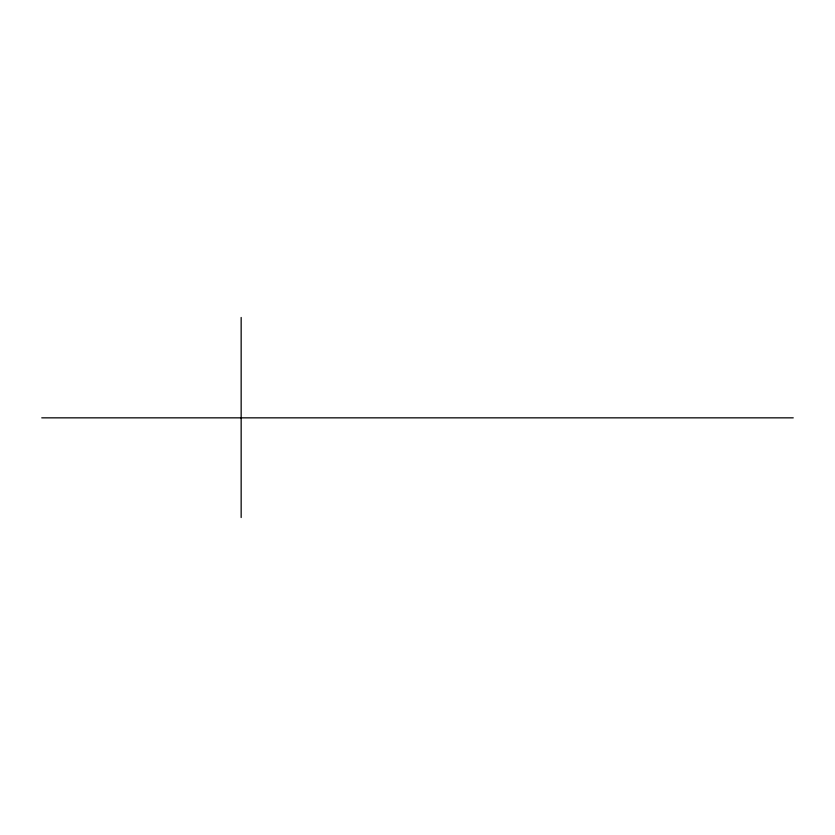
<?xml version="1.0" encoding="UTF-8"?>
<svg xmlns="http://www.w3.org/2000/svg" width="835" height="835" viewBox="0 0 835 835"><rect width="100%" height="100%" fill="white"/><g stroke="black" fill="none" stroke-linecap="round" stroke-linejoin="round"><path stroke-width="1.25" d="M41.75 417.844L793.25 417.844M241.158 317.457L241.158 517.543"/></g></svg>
